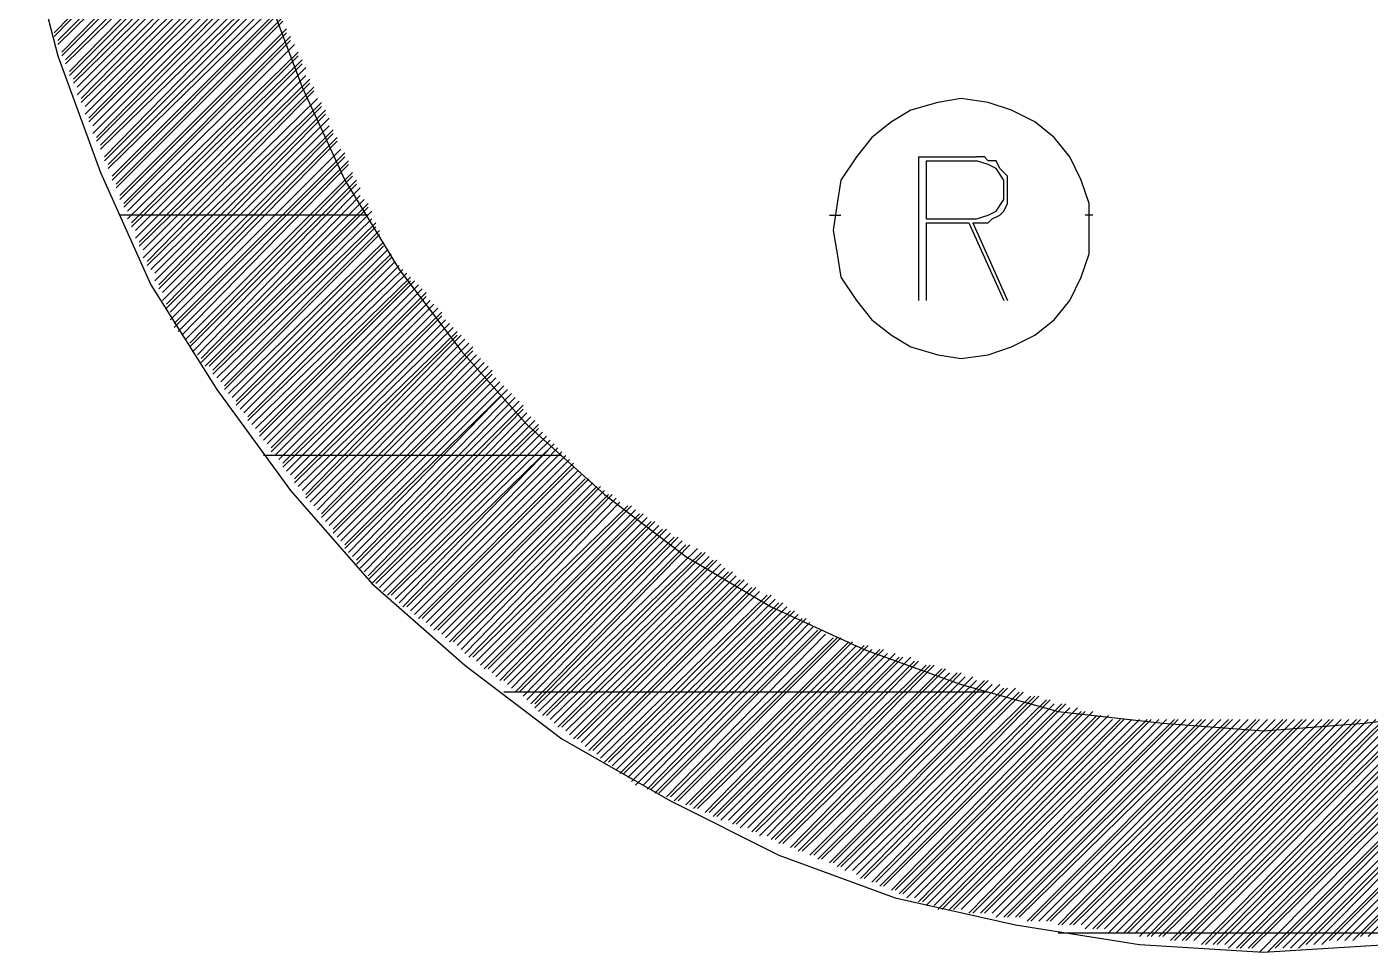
# Model space of a CAD drawing. Header units: inches. Extents: x -1698 to -1559, y -917 to -744.
# Drawn here: x -1605.391 to -1600.7, y -879.642 to -876.413 of the extents above; entities that cross this region are included whole.
import ezdxf

# ---------------------------------------------------------------- set-up
doc = ezdxf.new("R2010")
doc.units = ezdxf.units.IN
doc.layers.add('DH152', color=7, linetype='CONTINUOUS')

msp = doc.modelspace()

# ---------------------------------------------------------------- linework, layer by layer
at = {"layer": 'DH152', "color": 7}
for points in [[(-1604.63308, -875.75594), (-1605.29652, -876.43292)], [(-1604.63308, -875.76948), (-1605.29652, -876.44646)], [(-1604.61954, -875.79656), (-1605.28298, -876.46)], [(-1604.61954, -875.82364), (-1605.28298, -876.47353)], [(-1604.61954, -875.83718), (-1605.26944, -876.50061)], [(-1604.61954, -875.86426), (-1605.26944, -876.51415)], [(-1604.606, -875.8778), (-1605.2559, -876.52769)], [(-1604.606, -875.90488), (-1605.2559, -876.54123)], [(-1604.606, -875.91842), (-1605.24236, -876.56831)], [(-1604.606, -875.9455), (-1605.24236, -876.58185)], [(-1604.606, -875.95903), (-1605.22882, -876.59539)], [(-1604.59246, -875.98611), (-1605.22882, -876.60893)], [(-1604.59246, -875.99965), (-1605.21528, -876.62247)], [(-1604.59246, -876.02673), (-1605.21528, -876.64955)], [(-1604.59246, -876.04027), (-1605.20174, -876.66309)], [(-1604.57892, -876.06735), (-1605.20174, -876.67663)], [(-1605.39129, -876.09443), (-1605.28298, -876.51415), (-1605.13404, -876.92034), (-1604.95803, -877.31298), (-1604.72786, -877.67855), (-1604.47061, -878.03057), (-1604.18628, -878.35552), (-1603.86133, -878.63985), (-1603.52284, -878.8971), (-1603.14374, -879.11373), (-1602.76463, -879.30328), (-1602.35845, -879.45222), (-1601.93873, -879.54699), (-1601.50546, -879.61469), (-1601.0722, -879.64177), (-1600.63894, -879.61469)], [(-1604.57892, -876.08089), (-1605.1882, -876.69017)], [(-1604.57892, -876.10797), (-1605.1882, -876.71725)], [(-1604.57892, -876.12151), (-1605.17466, -876.73078)], [(-1604.57892, -876.14859), (-1605.17466, -876.74432)], [(-1604.56538, -876.16213), (-1605.16112, -876.75786)], [(-1604.56538, -876.18921), (-1605.16112, -876.78494)], [(-1604.56538, -876.20275), (-1605.14758, -876.79848)], [(-1604.56538, -876.22982), (-1605.14758, -876.81202)], [(-1604.55184, -876.24336), (-1605.13404, -876.82556)], [(-1604.55184, -876.27044), (-1605.13404, -876.8391)], [(-1604.55184, -876.28398), (-1605.1205, -876.86618)], [(-1604.53831, -876.29752), (-1605.1205, -876.87972)], [(-1604.52477, -876.31106), (-1605.10696, -876.89326)], [(-1604.55184, -876.29752), (-1604.42999, -876.62247), (-1604.28106, -876.94742), (-1604.0915, -877.25882), (-1603.87487, -877.54315), (-1603.6447, -877.8004), (-1603.37391, -878.04411), (-1603.08958, -878.26075), (-1602.79171, -878.43676), (-1602.46677, -878.58569), (-1602.12828, -878.70755), (-1601.78979, -878.80232), (-1601.42423, -878.84294), (-1601.0722, -878.87002), (-1600.72017, -878.84294), (-1600.36815, -878.80232)], [(-1604.52477, -876.33814), (-1605.10696, -876.9068)], [(-1604.51123, -876.35168), (-1605.09342, -876.93388)], [(-1604.51123, -876.36522), (-1605.09342, -876.94742)], [(-1604.49769, -876.37876), (-1605.07988, -876.96096)], [(-1604.49769, -876.3923), (-1605.07988, -876.9745)], [(-1604.48415, -876.41938), (-1605.06634, -877.00157)], [(-1604.48415, -876.43292), (-1605.06634, -877.01511)], [(-1604.47061, -876.44646), (-1605.05281, -877.02865)], [(-1604.47061, -876.46), (-1605.05281, -877.04219)], [(-1604.45707, -876.47353), (-1605.03927, -877.05573)], [(-1604.44353, -876.50061), (-1605.03927, -877.08281)], [(-1604.44353, -876.51415), (-1605.02573, -877.09635)], [(-1604.42999, -876.52769), (-1605.02573, -877.10989)], [(-1604.42999, -876.54123), (-1605.01219, -877.12343)], [(-1604.41645, -876.55477), (-1605.01219, -877.15051)], [(-1604.41645, -876.58185), (-1604.99865, -877.16405)], [(-1604.40291, -876.59539), (-1604.99865, -877.17759)], [(-1604.40291, -876.60893), (-1604.98511, -877.19113)], [(-1604.38937, -876.62247), (-1604.98511, -877.21821)], [(-1604.38937, -876.63601), (-1604.97157, -877.23175)], [(-1604.37583, -876.66309), (-1604.97157, -877.24528)], [(-1604.36229, -876.67663), (-1604.95803, -877.25882)], [(-1604.36229, -876.69017), (-1604.94449, -877.27236)], [(-1604.34875, -876.70371), (-1604.94449, -877.29944)], [(-1604.34875, -876.71725), (-1604.93095, -877.31298)], [(-1604.33521, -876.73078), (-1604.93095, -877.32652)], [(-1604.33521, -876.75786), (-1604.91741, -877.34006)], [(-1604.32167, -876.7714), (-1604.91741, -877.36714)], [(-1604.32167, -876.78494), (-1604.90387, -877.38068)], [(-1604.30813, -876.79848), (-1604.90387, -877.39422)], [(-1604.30813, -876.81202), (-1604.89033, -877.40776)], [(-1604.29459, -876.8391), (-1604.89033, -877.43484)], [(-1604.28106, -876.85264), (-1604.87679, -877.44838)], [(-1604.28106, -876.86618), (-1604.87679, -877.46192)], [(-1602.27721, -876.86618), (-1602.27721, -877.36714)], [(-1602.27721, -876.86618), (-1602.07412, -876.86618)], [(-1601.96581, -876.98803), (-1601.96581, -876.96096), (-1601.96581, -876.93388), (-1601.97934, -876.92034), (-1601.99288, -876.9068), (-1602.00642, -876.87972), (-1602.0335, -876.87972), (-1602.04704, -876.86618), (-1602.07412, -876.86618), (-1602.07412, -876.86618)], [(-1604.26752, -876.87972), (-1604.86325, -877.47546)], [(-1604.26752, -876.89326), (-1604.84971, -877.489)], [(-1604.25398, -876.92034), (-1604.83617, -877.50253)], [(-1602.25013, -876.87972), (-1602.25013, -877.08281), (-1602.07412, -877.08281)], [(-1602.25013, -876.87972), (-1602.07412, -876.87972)], [(-1602.07412, -877.08281), (-1602.0335, -877.06927), (-1602.00642, -877.05573), (-1601.97934, -877.01511), (-1601.97934, -876.98803), (-1601.97934, -876.94742), (-1602.00642, -876.9068), (-1602.0335, -876.89326), (-1602.07412, -876.87972), (-1602.07412, -876.87972)], [(-1604.25398, -876.93388), (-1604.82263, -877.51607)], [(-1604.24044, -876.94742), (-1604.82263, -877.52961)], [(-1604.24044, -876.96096), (-1604.80909, -877.54315)], [(-1604.2269, -876.9745), (-1604.79556, -877.55669)], [(-1604.2269, -877.00157), (-1604.78202, -877.57023)], [(-1604.21336, -877.01511), (-1604.78202, -877.58377)], [(-1602.08766, -877.09635), (-1602.06058, -877.09635), (-1602.0335, -877.09635), (-1602.01996, -877.08281), (-1601.99288, -877.06927), (-1601.97934, -877.05573), (-1601.96581, -877.02865), (-1601.96581, -877.01511), (-1601.96581, -876.98803), (-1601.96581, -876.98803)], [(-1604.19982, -877.02865), (-1604.76848, -877.59731)], [(-1604.19982, -877.04219), (-1604.75494, -877.59731)], [(-1604.18628, -877.05573), (-1604.7414, -877.61085)], [(-1604.19982, -877.06927), (-1605.06634, -877.06927)], [(-1604.18628, -877.08281), (-1604.7414, -877.62439)], [(-1604.17274, -877.09635), (-1604.72786, -877.63793)], [(-1602.58862, -877.06927), (-1602.548, -877.06927)], [(-1602.25013, -877.09635), (-1602.1012, -877.09635)], [(-1602.25013, -877.09635), (-1602.25013, -877.36714)], [(-1602.1012, -877.09635), (-1601.97934, -877.36714)], [(-1602.08766, -877.09635), (-1601.96581, -877.36714)], [(-1601.66794, -877.06927), (-1601.69502, -877.06927)], [(-1604.17274, -877.10989), (-1604.71432, -877.65147)], [(-1604.1592, -877.12343), (-1604.70078, -877.66501)], [(-1604.1592, -877.13697), (-1604.70078, -877.67855)], [(-1604.14566, -877.16405), (-1604.68724, -877.69209)], [(-1604.14566, -877.17759), (-1604.6737, -877.70563)], [(-1604.13212, -877.19113), (-1604.66016, -877.71917)], [(-1604.11858, -877.20467), (-1604.66016, -877.73271)], [(-1604.11858, -877.21821), (-1604.64662, -877.74625)], [(-1604.10504, -877.23175), (-1604.63308, -877.75978)], [(-1604.0915, -877.24528), (-1604.61954, -877.77332)], [(-1604.07796, -877.25882), (-1604.61954, -877.78686)], [(-1604.06442, -877.27236), (-1604.606, -877.8004)], [(-1604.05088, -877.2859), (-1604.59246, -877.81394)], [(-1604.03734, -877.29944), (-1604.57892, -877.84102)], [(-1604.05088, -877.29944), (-1604.57892, -877.82748)], [(-1604.02381, -877.31298), (-1604.56538, -877.85456)], [(-1604.01027, -877.32652), (-1604.55184, -877.8681)], [(-1603.99673, -877.34006), (-1604.53831, -877.88164)], [(-1603.99673, -877.3536), (-1604.53831, -877.89518)], [(-1603.98319, -877.36714), (-1604.52477, -877.90872)], [(-1603.96965, -877.38068), (-1604.51123, -877.92226)], [(-1603.95611, -877.39422), (-1604.49769, -877.9358)], [(-1603.94257, -877.40776), (-1604.49769, -877.94934)], [(-1603.94257, -877.4213), (-1604.48415, -877.96288)], [(-1603.92903, -877.43484), (-1604.47061, -877.97642)], [(-1603.91549, -877.44838), (-1604.45707, -877.98996)], [(-1603.90195, -877.46192), (-1604.45707, -878.0035)], [(-1603.88841, -877.47546), (-1604.44353, -878.01703)], [(-1603.88841, -877.489), (-1604.42999, -878.03057)], [(-1603.87487, -877.489), (-1604.41645, -878.04411)], [(-1603.86133, -877.50253), (-1604.41645, -878.05765)], [(-1603.84779, -877.51607), (-1604.40291, -878.07119)], [(-1603.83425, -877.52961), (-1604.38937, -878.08473)], [(-1603.83425, -877.54315), (-1604.37583, -878.09827)], [(-1603.82071, -877.55669), (-1604.36229, -878.11181)], [(-1603.80717, -877.57023), (-1604.36229, -878.12535)], [(-1603.79363, -877.58377), (-1604.34875, -878.13889)], [(-1603.78009, -877.59731), (-1604.33521, -878.15243)], [(-1603.76656, -877.61085), (-1604.32167, -878.16597)], [(-1603.76656, -877.62439), (-1604.32167, -878.17951)], [(-1603.75302, -877.63793), (-1604.30813, -878.19305)], [(-1603.73948, -877.65147), (-1604.29459, -878.20659)], [(-1603.72594, -877.66501), (-1604.28106, -878.22013)], [(-1603.7124, -877.67855), (-1604.28106, -878.23367)], [(-1603.7124, -877.67855), (-1604.26752, -878.24721)], [(-1603.69886, -877.69209), (-1604.25398, -878.26075)], [(-1603.68532, -877.70563), (-1604.24044, -878.27428)], [(-1603.67178, -877.71917), (-1604.24044, -878.28782)], [(-1603.65824, -877.73271), (-1604.2269, -878.30136)], [(-1603.65824, -877.74625), (-1604.21336, -878.3149)], [(-1603.6447, -877.75978), (-1604.19982, -878.32844)], [(-1603.63116, -877.77332), (-1604.19982, -878.34198)], [(-1603.61762, -877.78686), (-1604.18628, -878.35552)], [(-1603.60408, -877.8004), (-1604.17274, -878.35552)], [(-1603.60408, -877.81394), (-1604.1592, -878.36906)], [(-1603.59054, -877.82748), (-1604.14566, -878.3826)], [(-1603.577, -877.84102), (-1604.13212, -878.39614)], [(-1603.56346, -877.85456), (-1604.11858, -878.39614)], [(-1603.54992, -877.8681), (-1604.10504, -878.40968)], [(-1603.54992, -877.8681), (-1604.0915, -878.42322)], [(-1603.53638, -877.88164), (-1604.07796, -878.43676)], [(-1603.52284, -877.89518), (-1604.06442, -878.43676)], [(-1603.52284, -877.90872), (-1604.56538, -877.90872)], [(-1603.50931, -877.90872), (-1604.05088, -878.4503)], [(-1603.49577, -877.92226), (-1604.03734, -878.46384)], [(-1603.48223, -877.9358), (-1604.02381, -878.47738)], [(-1603.48223, -877.94934), (-1604.01027, -878.47738)], [(-1603.46869, -877.96288), (-1603.99673, -878.49092)], [(-1603.45515, -877.97642), (-1603.98319, -878.50446)], [(-1603.44161, -877.98996), (-1603.96965, -878.518)], [(-1603.42807, -877.98996), (-1603.95611, -878.518)], [(-1603.41453, -878.0035), (-1603.94257, -878.53153)], [(-1603.40099, -878.01703), (-1603.92903, -878.54507)], [(-1603.38745, -878.01703), (-1603.91549, -878.55861)], [(-1603.37391, -878.03057), (-1603.90195, -878.55861)], [(-1603.36037, -878.04411), (-1603.88841, -878.57215)], [(-1603.34683, -878.04411), (-1603.87487, -878.58569)], [(-1603.33329, -878.05765), (-1603.86133, -878.59923)], [(-1603.31975, -878.07119), (-1603.84779, -878.61277)], [(-1603.29267, -878.08473), (-1603.83425, -878.61277)], [(-1603.27913, -878.08473), (-1603.82071, -878.62631)], [(-1603.26559, -878.09827), (-1603.80717, -878.63985)], [(-1603.25206, -878.11181), (-1603.79363, -878.65339)], [(-1603.23852, -878.11181), (-1603.78009, -878.65339)], [(-1603.22498, -878.12535), (-1603.76656, -878.66693)], [(-1603.21144, -878.13889), (-1603.75302, -878.68047)], [(-1603.1979, -878.13889), (-1603.73948, -878.69401)], [(-1603.18436, -878.15243), (-1603.72594, -878.69401)], [(-1603.17082, -878.16597), (-1603.7124, -878.70755)], [(-1603.15728, -878.16597), (-1603.69886, -878.72109)], [(-1603.14374, -878.17951), (-1603.68532, -878.73463)], [(-1603.1302, -878.19305), (-1603.67178, -878.73463)], [(-1603.11666, -878.19305), (-1603.65824, -878.74817)], [(-1603.10312, -878.20659), (-1603.6447, -878.76171)], [(-1603.08958, -878.22013), (-1603.63116, -878.77525)], [(-1603.07604, -878.22013), (-1603.61762, -878.77525)], [(-1603.04896, -878.23367), (-1603.61762, -878.78878)], [(-1603.03542, -878.24721), (-1603.60408, -878.80232)], [(-1603.02188, -878.24721), (-1603.59054, -878.81586)], [(-1603.00834, -878.26075), (-1603.577, -878.81586)], [(-1602.99481, -878.27428), (-1603.56346, -878.8294)], [(-1602.98127, -878.27428), (-1603.54992, -878.84294)], [(-1602.96773, -878.28782), (-1603.53638, -878.85648)], [(-1602.95419, -878.30136), (-1603.52284, -878.85648)], [(-1602.94065, -878.3149), (-1603.50931, -878.87002)], [(-1602.92711, -878.3149), (-1603.49577, -878.88356)], [(-1602.91357, -878.32844), (-1603.48223, -878.8971)], [(-1602.90003, -878.34198), (-1603.46869, -878.8971)], [(-1602.88649, -878.34198), (-1603.45515, -878.91064)], [(-1602.87295, -878.35552), (-1603.44161, -878.92418)], [(-1602.85941, -878.36906), (-1603.42807, -878.93772)], [(-1602.84587, -878.36906), (-1603.41453, -878.93772)], [(-1602.83233, -878.3826), (-1603.40099, -878.95126)], [(-1602.80525, -878.39614), (-1603.38745, -878.9648)], [(-1602.79171, -878.39614), (-1603.37391, -878.97834)], [(-1602.77817, -878.40968), (-1603.36037, -878.97834)], [(-1602.76463, -878.42322), (-1603.34683, -878.99188)], [(-1602.75109, -878.42322), (-1603.33329, -879.00542)], [(-1602.73756, -878.43676), (-1603.31975, -879.01896)], [(-1602.72402, -878.4503), (-1603.30621, -879.01896)], [(-1602.71048, -878.4503), (-1603.29267, -879.03249)], [(-1602.69694, -878.46384), (-1603.27913, -879.04603)], [(-1602.6834, -878.47738), (-1603.26559, -879.05957)], [(-1602.66986, -878.47738), (-1603.23852, -879.05957)], [(-1602.65632, -878.49092), (-1603.22498, -879.07311)], [(-1602.64278, -878.50446), (-1603.21144, -879.07311)], [(-1602.62924, -878.518), (-1603.1979, -879.08665)], [(-1602.6157, -878.518), (-1603.18436, -879.08665)], [(-1602.60216, -878.53153), (-1603.15728, -879.10019)], [(-1602.57508, -878.54507), (-1603.14374, -879.10019)], [(-1602.56154, -878.54507), (-1603.1302, -879.11373)], [(-1602.548, -878.54507), (-1603.11666, -879.11373)], [(-1602.52092, -878.55861), (-1603.08958, -879.12727)], [(-1602.50738, -878.55861), (-1603.07604, -879.12727)], [(-1602.49384, -878.57215), (-1603.0625, -879.14081)], [(-1602.46677, -878.57215), (-1603.04896, -879.14081)], [(-1602.45323, -878.57215), (-1603.02188, -879.15435)], [(-1602.43969, -878.58569), (-1603.00834, -879.15435)], [(-1602.41261, -878.58569), (-1602.99481, -879.16789)], [(-1602.39907, -878.58569), (-1602.98127, -879.16789)], [(-1602.38553, -878.59923), (-1602.96773, -879.18143)], [(-1602.35845, -878.59923), (-1602.94065, -879.18143)], [(-1599.75887, -878.59923), (-1600.76079, -879.60115)], [(-1599.73179, -878.58569), (-1600.73371, -879.58761)], [(-1599.69117, -878.57215), (-1600.70663, -879.58761)], [(-1602.34491, -878.61277), (-1602.92711, -879.19497)], [(-1602.33137, -878.61277), (-1602.91357, -879.19497)], [(-1602.30429, -878.61277), (-1602.90003, -879.20851)], [(-1602.29075, -878.62631), (-1602.87295, -879.20851)], [(-1602.27721, -878.62631), (-1602.85941, -879.22205)], [(-1602.25013, -878.63985), (-1602.84587, -879.22205)], [(-1602.23659, -878.63985), (-1602.83233, -879.23559)], [(-1602.22306, -878.63985), (-1602.80525, -879.23559)], [(-1602.19598, -878.65339), (-1602.79171, -879.24913)], [(-1602.18244, -878.65339), (-1602.77817, -879.24913)], [(-1599.96196, -878.65339), (-1600.92327, -879.61469)], [(-1599.93488, -878.63985), (-1600.89619, -879.61469)], [(-1599.89427, -878.63985), (-1600.86911, -879.61469)], [(-1599.86719, -878.62631), (-1600.84203, -879.60115)], [(-1599.82657, -878.61277), (-1600.81495, -879.60115)], [(-1599.79949, -878.61277), (-1600.78787, -879.60115)], [(-1602.1689, -878.66693), (-1602.76463, -879.26267)], [(-1602.14182, -878.66693), (-1602.75109, -879.26267)], [(-1602.12828, -878.66693), (-1602.72402, -879.27621)], [(-1602.11474, -878.68047), (-1602.71048, -879.27621)], [(-1602.08766, -878.68047), (-1602.69694, -879.28974)], [(-1602.07412, -878.69401), (-1602.6834, -879.28974)], [(-1602.04704, -878.69401), (-1602.65632, -879.30328)], [(-1602.0335, -878.69401), (-1602.64278, -879.30328)], [(-1600.09736, -878.69401), (-1601.03158, -879.62823)], [(-1600.07028, -878.68047), (-1601.0045, -879.62823)], [(-1600.02966, -878.68047), (-1600.97742, -879.62823)], [(-1600.00258, -878.66693), (-1600.95034, -879.62823)], [(-1602.0335, -878.73463), (-1603.72594, -878.73463)], [(-1602.01996, -878.70755), (-1602.62924, -879.31682)], [(-1601.99288, -878.70755), (-1602.6157, -879.31682)], [(-1601.97934, -878.72109), (-1602.58862, -879.33036)], [(-1601.96581, -878.72109), (-1602.57508, -879.33036)], [(-1601.93873, -878.72109), (-1602.56154, -879.3439)], [(-1601.92519, -878.73463), (-1602.548, -879.3439)], [(-1601.91165, -878.73463), (-1602.53446, -879.35744)], [(-1601.88457, -878.74817), (-1602.50738, -879.35744)], [(-1601.87103, -878.74817), (-1602.49384, -879.37098)], [(-1601.85749, -878.74817), (-1602.48031, -879.38452)], [(-1600.30045, -878.74817), (-1601.16698, -879.62823)], [(-1600.25983, -878.74817), (-1601.15344, -879.62823)], [(-1600.23275, -878.73463), (-1601.12636, -879.62823)], [(-1600.19213, -878.72109), (-1601.11282, -879.62823)], [(-1600.16506, -878.70755), (-1601.08574, -879.64177)], [(-1600.12444, -878.70755), (-1601.05866, -879.64177)], [(-1601.83041, -878.76171), (-1602.46677, -879.38452)], [(-1601.81687, -878.76171), (-1602.43969, -879.39806)], [(-1601.80333, -878.77525), (-1602.42615, -879.39806)], [(-1601.77625, -878.77525), (-1602.41261, -879.4116)], [(-1601.76271, -878.77525), (-1602.39907, -879.4116)], [(-1601.74917, -878.78878), (-1602.37199, -879.42514)], [(-1601.72209, -878.78878), (-1602.35845, -879.42514)], [(-1600.43584, -878.78878), (-1601.24821, -879.61469)], [(-1600.39523, -878.78878), (-1601.23467, -879.61469)], [(-1600.36815, -878.77525), (-1601.20759, -879.61469)], [(-1600.32753, -878.76171), (-1601.19406, -879.62823)], [(-1601.70856, -878.80232), (-1602.34491, -879.43868)], [(-1601.69502, -878.80232), (-1602.33137, -879.43868)], [(-1601.66794, -878.80232), (-1602.31783, -879.45222)], [(-1601.6544, -878.81586), (-1602.29075, -879.45222)], [(-1601.64086, -878.81586), (-1602.27721, -879.46576)], [(-1601.61378, -878.81586), (-1602.26367, -879.46576)], [(-1601.60024, -878.8294), (-1602.25013, -879.4793)], [(-1601.57316, -878.8294), (-1602.22306, -879.4793)], [(-1601.55962, -878.8294), (-1602.20952, -879.49284)], [(-1601.53254, -878.8294), (-1602.19598, -879.49284)], [(-1601.50546, -878.8294), (-1602.1689, -879.49284)], [(-1601.47838, -878.8294), (-1602.15536, -879.49284)], [(-1601.46484, -878.8294), (-1602.12828, -879.49284)], [(-1601.43777, -878.8294), (-1602.1012, -879.50638)], [(-1601.41069, -878.8294), (-1602.08766, -879.50638)], [(-1601.38361, -878.8294), (-1602.06058, -879.50638)], [(-1601.37007, -878.8294), (-1602.04704, -879.50638)], [(-1601.34299, -878.8294), (-1602.01996, -879.50638)], [(-1601.31591, -878.8294), (-1602.00642, -879.51992)], [(-1601.28883, -878.8294), (-1601.97934, -879.51992)], [(-1601.27529, -878.8294), (-1601.96581, -879.51992)], [(-1601.24821, -878.8294), (-1601.93873, -879.51992)], [(-1601.22113, -878.8294), (-1601.92519, -879.51992)], [(-1601.19406, -878.8294), (-1601.89811, -879.53346)], [(-1601.18052, -878.8294), (-1601.88457, -879.53346)], [(-1601.15344, -878.8294), (-1601.85749, -879.53346)], [(-1601.12636, -878.8294), (-1601.83041, -879.53346)], [(-1601.09928, -878.8294), (-1601.81687, -879.53346)], [(-1601.08574, -878.8294), (-1601.78979, -879.54699)], [(-1601.05866, -878.8294), (-1601.77625, -879.54699)], [(-1601.03158, -878.8294), (-1601.74917, -879.54699)], [(-1601.0045, -878.8294), (-1601.73563, -879.54699)], [(-1600.99096, -878.8294), (-1601.70856, -879.54699)], [(-1600.96388, -878.8294), (-1601.69502, -879.56053)], [(-1600.93681, -878.8294), (-1601.66794, -879.56053)], [(-1600.92327, -878.8294), (-1601.6544, -879.56053)], [(-1600.89619, -878.8294), (-1601.62732, -879.56053)], [(-1600.86911, -878.8294), (-1601.61378, -879.57407)], [(-1600.84203, -878.8294), (-1601.5867, -879.57407)], [(-1600.82849, -878.8294), (-1601.55962, -879.57407)], [(-1600.80141, -878.8294), (-1601.54608, -879.57407)], [(-1600.77433, -878.8294), (-1601.519, -879.57407)], [(-1600.74725, -878.8294), (-1601.50546, -879.58761)], [(-1600.73371, -878.8294), (-1601.47838, -879.58761)], [(-1600.70663, -878.8294), (-1601.46484, -879.58761)], [(-1600.67956, -878.8294), (-1601.43777, -879.58761)], [(-1600.65248, -878.8294), (-1601.42423, -879.58761)], [(-1600.63894, -878.8294), (-1601.39715, -879.60115)], [(-1600.61186, -878.8294), (-1601.38361, -879.60115)], [(-1600.58478, -878.8294), (-1601.35653, -879.60115)], [(-1600.5577, -878.8294), (-1601.34299, -879.60115)], [(-1600.53062, -878.81586), (-1601.31591, -879.60115)], [(-1600.50354, -878.81586), (-1601.28883, -879.61469)], [(-1600.46292, -878.80232), (-1601.27529, -879.61469)], [(-1601.78979, -879.57407), (-1600.35461, -879.57407)]]:
    msp.add_lwpolyline(points, dxfattribs=at)
msp.add_lwpolyline([(-1601.68148, -877.12343), (-1601.68148, -877.02865), (-1601.70856, -876.94742), (-1601.74917, -876.86618), (-1601.80333, -876.79848), (-1601.87103, -876.74432), (-1601.95227, -876.70371), (-1602.0335, -876.67663), (-1602.12828, -876.66309), (-1602.20952, -876.67663), (-1602.30429, -876.70371), (-1602.37199, -876.74432), (-1602.43969, -876.79848), (-1602.49384, -876.86618), (-1602.548, -876.94742), (-1602.56154, -877.02865), (-1602.57508, -877.12343), (-1602.56154, -877.20467), (-1602.548, -877.2859), (-1602.49384, -877.36714), (-1602.43969, -877.43484), (-1602.37199, -877.489), (-1602.30429, -877.52961), (-1602.20952, -877.55669), (-1602.12828, -877.57023), (-1602.0335, -877.55669), (-1601.95227, -877.52961), (-1601.87103, -877.489), (-1601.80333, -877.43484), (-1601.74917, -877.36714), (-1601.70856, -877.2859), (-1601.68148, -877.20467)], close=True, dxfattribs=at)

doc.saveas('drawing.dxf')
